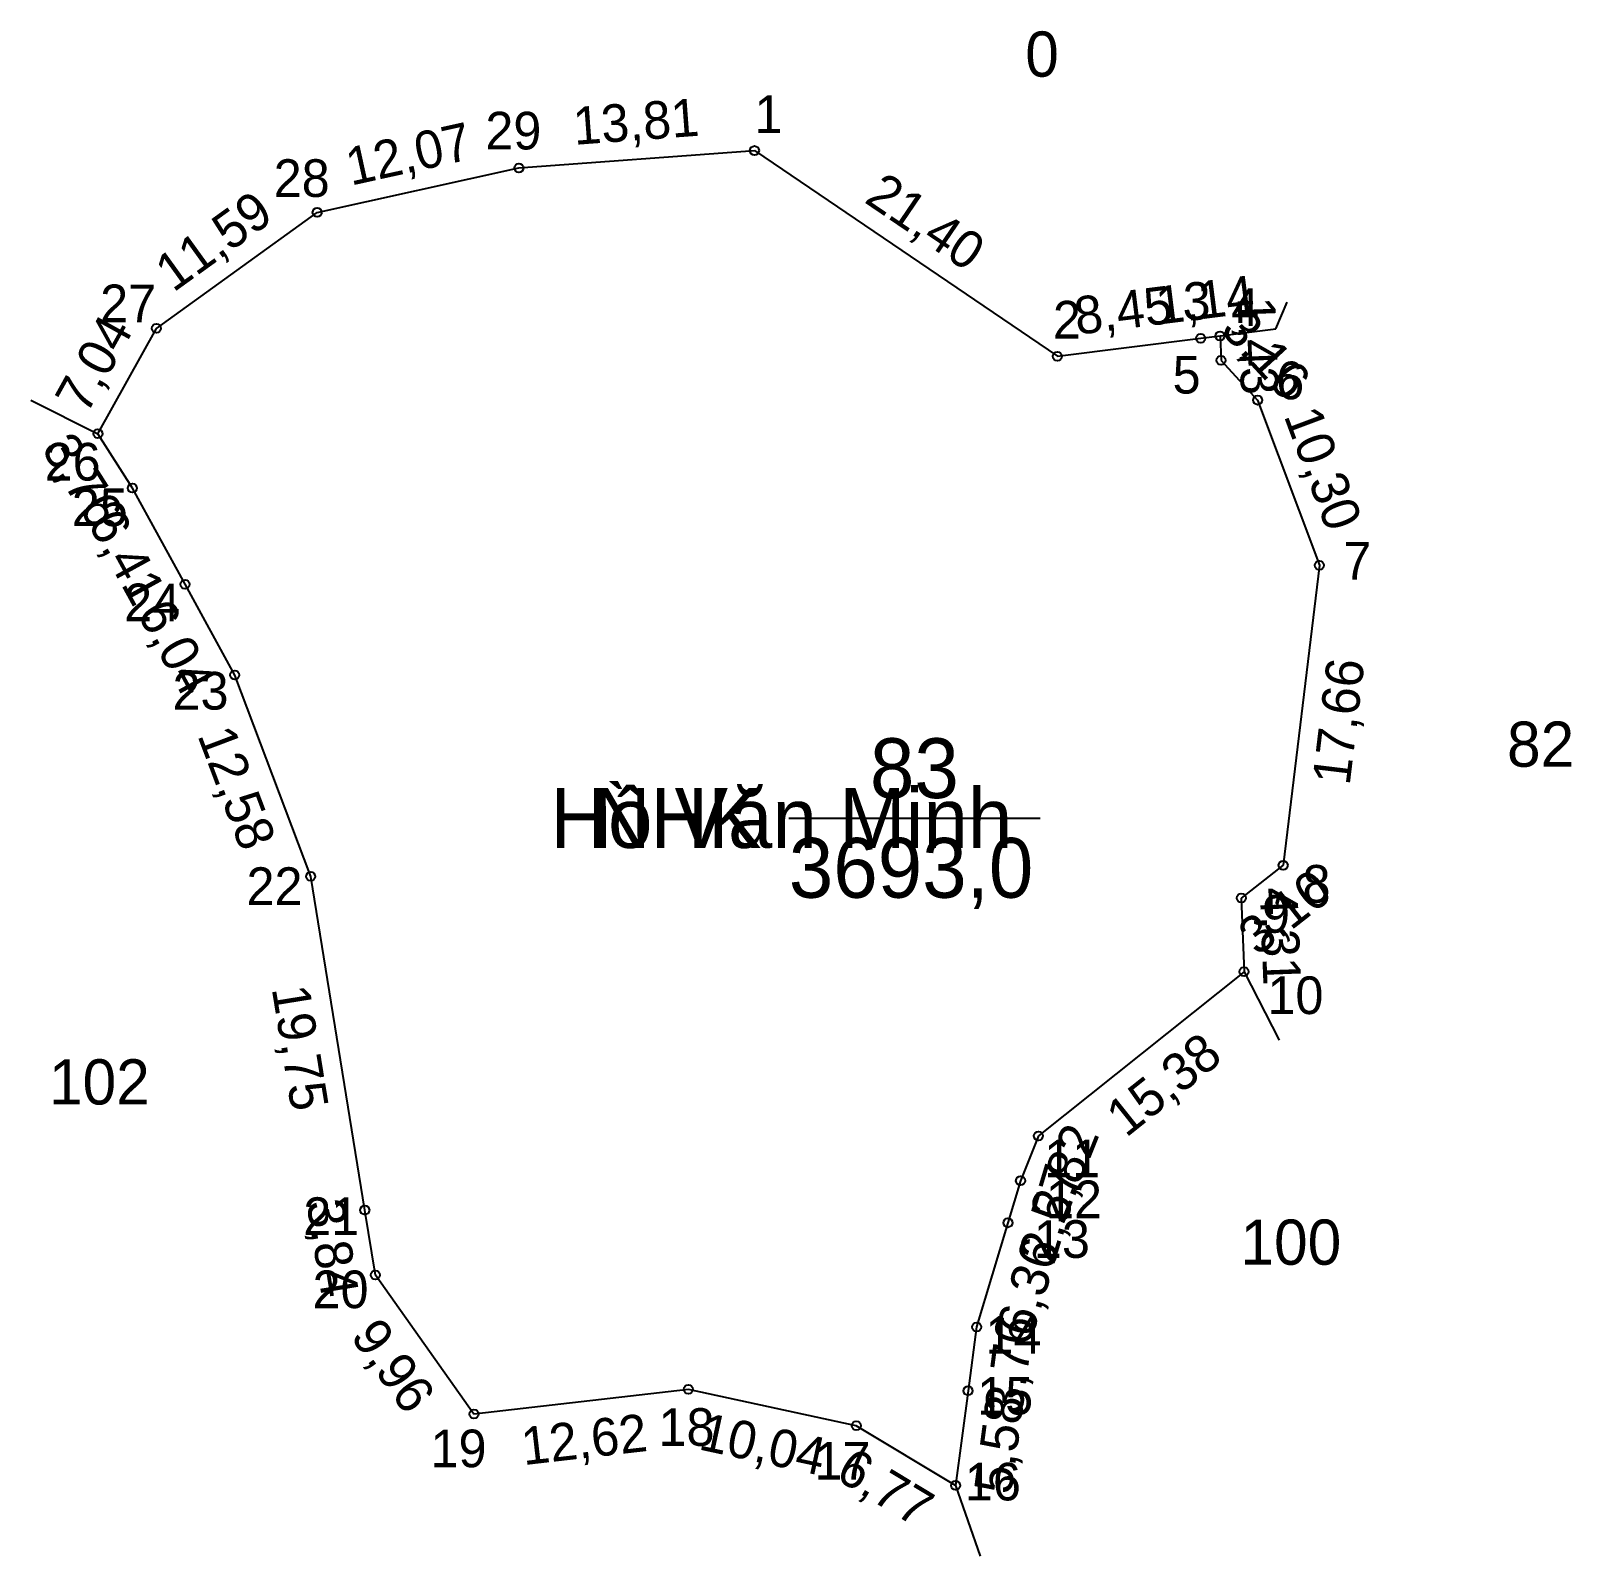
# Model space of a CAD drawing. Extents: x 549249.6 to 549339.7, y 1822061.5 to 1822150.6.
import ezdxf

# ---------------------------------------------------------------- set-up
doc = ezdxf.new("R2010")
doc.units = 0
for name, color, linetype in [('CanhThua', 7, 'Continuous'), ('ChieuDaiCanhThua', 7, 'Continuous'), ('MocDinhThua', 7, 'Continuous'), ('NhanDiaChinhThua', 7, 'Continuous'), ('NhanTuCan', 7, 'Continuous'), ('RauThua', 7, 'Continuous'), ('SoHieuDinhThua', 7, 'Continuous'), ('TenChuSuDung', 7, 'Continuous')]:
    doc.layers.add(name, color=color, linetype=linetype)

msp = doc.modelspace()

# ---------------------------------------------------------------- linework, layer by layer
at = {"layer": 'CanhThua'}
for p, q in [((549278.153, 1822142.61), (549291.924, 1822143.624)), ((549291.924, 1822143.624), (549309.626, 1822131.598)), ((549266.364, 1822140.004), (549278.153, 1822142.61)), ((549256.964, 1822133.23), (549266.364, 1822140.004)), ((549253.551, 1822127.073), (549256.964, 1822133.23)), ((549309.626, 1822131.598), (549318.005, 1822132.652)), ((549318.005, 1822132.652), (549319.137, 1822132.794)), ((549319.137, 1822132.794), (549319.191, 1822131.362)), ((549319.191, 1822131.362), (549321.329, 1822129.037)), ((549321.329, 1822129.037), (549324.94, 1822119.39)), ((549255.563, 1822123.896), (549253.551, 1822127.073)), ((549258.643, 1822118.276), (549255.563, 1822123.896)), ((549324.94, 1822119.39), (549322.824, 1822101.856)), ((549261.548, 1822112.975), (549258.643, 1822118.276)), ((549265.987, 1822101.206), (549261.548, 1822112.975)), ((549322.824, 1822101.856), (549320.378, 1822099.944)), ((549269.149, 1822081.707), (549265.987, 1822101.206)), ((549320.378, 1822099.944), (549320.54, 1822095.64)), ((549320.54, 1822095.64), (549308.522, 1822086.046)), ((549308.522, 1822086.046), (549307.473, 1822083.428)), ((549307.473, 1822083.428), (549306.734, 1822080.967)), ((549269.764, 1822077.915), (549269.149, 1822081.707)), ((549306.734, 1822080.967), (549304.906, 1822074.88)), ((549275.528, 1822069.794), (549269.764, 1822077.915)), ((549304.906, 1822074.88), (549304.41, 1822071.151)), ((549288.063, 1822071.233), (549275.528, 1822069.794)), ((549297.876, 1822069.113), (549288.063, 1822071.233)), ((549304.41, 1822071.151), (549303.674, 1822065.62)), ((549303.674, 1822065.62), (549297.876, 1822069.113))]:
    msp.add_line(p, q, dxfattribs=at)
at = {"layer": 'MocDinhThua'}
for centre in [(549291.924, 1822143.624), (549278.153, 1822142.61), (549266.364, 1822140.004), (549256.964, 1822133.23), (549318.005, 1822132.652), (549319.137, 1822132.794), (549309.626, 1822131.598), (549319.191, 1822131.362), (549321.329, 1822129.037), (549253.551, 1822127.073), (549255.563, 1822123.896), (549324.94, 1822119.39), (549258.643, 1822118.276), (549261.548, 1822112.975), (549322.824, 1822101.856), (549265.987, 1822101.206), (549320.378, 1822099.944), (549320.54, 1822095.64), (549308.522, 1822086.046), (549307.473, 1822083.428), (549269.149, 1822081.707), (549306.734, 1822080.967), (549269.764, 1822077.915), (549304.906, 1822074.88), (549288.063, 1822071.233), (549304.41, 1822071.151), (549275.528, 1822069.794), (549297.876, 1822069.113), (549303.674, 1822065.62)]:
    msp.add_circle(centre, 0.264, dxfattribs=at)
at = {"layer": 'NhanDiaChinhThua'}
msp.add_line((549293.93, 1822104.62), (549308.62, 1822104.62), dxfattribs=at)
at = {"layer": 'RauThua'}
for p, q in [((549322.394, 1822133.204), (549323.063, 1822134.768)), ((549319.137, 1822132.794), (549322.394, 1822133.204)), ((549249.627, 1822129.028), (549253.551, 1822127.073)), ((549320.54, 1822095.64), (549322.584, 1822091.641)), ((549303.674, 1822065.62), (549305.124, 1822061.488)), ((549303.674, 1822065.62), (549305.124, 1822061.488))]:
    msp.add_line(p, q, dxfattribs=at)

# ---------------------------------------------------------------- texts
at = {"layer": 'ChieuDaiCanhThua'}
for s, rotation, p in [('13,81', 4.21126, (549281.405, 1822143.953)), ('12,07', 12.46498, (549268.335, 1822141.566)), ('21,40', 325.80945, (549298.274, 1822140.64)), ('11,59', 35.77797, (549257.957, 1822135.302)), ('1,14', 7.14993, (549315.541, 1822133.452)), ('8,45', 7.16962, (549310.772, 1822132.851)), ('3,16', 312.60071, (549319.093, 1822133.094)), ('1,43', 272.15957, (549320.153, 1822135.038)), ('7,04', 60.99915, (549252.882, 1822128.135)), ('10,30', 290.52154, (549322.843, 1822128.131)), ('3,76', 302.34616, (549250.206, 1822126.186)), ('6,41', 298.72462, (549252.908, 1822121.874)), ('6,04', 298.72317, (549255.8, 1822116.596)), ('17,66', 83.11883, (549326.706, 1822106.48)), ('12,58', 290.66534, (549259.347, 1822109.459)), ('3,10', 38.01418, (549321.336, 1822096.504)), ('4,31', 272.15556, (549321.457, 1822100.539)), ('19,75', 279.21103, (549263.705, 1822094.663)), ('15,38', 38.60046, (549313.639, 1822085.908)), ('2,82', 68.16464, (549309.979, 1822080.809)), ('2,57', 73.28581, (549309.424, 1822078.451)), ('3,84', 279.21222, (549265.732, 1822082.161)), ('6,36', 73.28435, (549308.141, 1822074.177)), ('9,96', 305.36579, (549268.264, 1822074.326)), ('3,76', 82.42347, (549307.544, 1822069.685)), ('5,58', 82.42029, (549306.928, 1822065.054)), ('12,62', 6.54881, (549278.433, 1822066.805)), ('10,04', 347.80918, (549288.588, 1822067.743)), ('6,77', 328.93318, (549296.57, 1822066.047))]:
    msp.add_text(s, height=2.2002, rotation=rotation, dxfattribs=at).set_placement(p)
at = {"layer": 'NhanDiaChinhThua'}
for s, p in [('83', (549298.672, 1822105.785)), ('NHK', (549282.468, 1822102.873)), ('3693,0', (549293.931, 1822099.962))]:
    msp.add_text(s, height=3.4938, dxfattribs=at).set_placement(p)
at = {"layer": 'NhanTuCan'}
for s, height, p in [('0', 2.64, (549307.751, 1822147.939)), ('82', 2.6403, (549335.909, 1822107.616)), ('102', 2.6403, (549250.69, 1822087.882)), ('100', 2.6403, (549320.329, 1822078.518))]:
    msp.add_text(s, height=height, dxfattribs=at).set_placement(p)
at = {"layer": 'SoHieuDinhThua'}
for s, height, p in [('1', 2.2, (549291.921, 1822144.649)), ('29', 2.2002, (549276.193, 1822143.687)), ('28', 2.2002, (549263.824, 1822140.912)), ('27', 2.2002, (549253.68, 1822133.591)), ('3', 2.2, (549316.946, 1822133.735)), ('4', 2.2, (549319.782, 1822133.371)), ('2', 2.2, (549309.367, 1822132.637)), ('5', 2.2, (549316.363, 1822129.424)), ('6', 2.2, (549322.419, 1822129.089)), ('26', 2.2002, (549250.438, 1822124.339)), ('25', 2.2002, (549252.02, 1822121.678)), ('7', 2.2, (549326.34, 1822118.551)), ('24', 2.2002, (549255.079, 1822116.118)), ('23', 2.2002, (549257.91, 1822110.956)), ('22', 2.2002, (549262.234, 1822099.539)), ('8', 2.2, (549323.954, 1822099.675)), ('9', 2.2, (549321.587, 1822097.917)), ('10', 2.2002, (549321.905, 1822093.165)), ('11', 2.2002, (549308.862, 1822083.634)), ('12', 2.2002, (549308.961, 1822081.238)), ('21', 2.2002, (549265.551, 1822080.255)), ('13', 2.2002, (549308.256, 1822078.918)), ('20', 2.2002, (549266.093, 1822075.98)), ('14', 2.2002, (549305.423, 1822073.317)), ('15', 2.2002, (549304.943, 1822069.761)), ('18', 2.2002, (549286.314, 1822067.935)), ('19', 2.2002, (549272.991, 1822066.685)), ('17', 2.2002, (549295.426, 1822065.968)), ('16', 2.2002, (549304.223, 1822064.745))]:
    msp.add_text(s, height=height, dxfattribs=at).set_placement(p)
at = {"layer": 'TenChuSuDung'}
msp.add_text('Hồ Văn Minh', height=3.49376, dxfattribs=at).set_placement((549279.99, 1822102.873))

doc.saveas('drawing.dxf')
